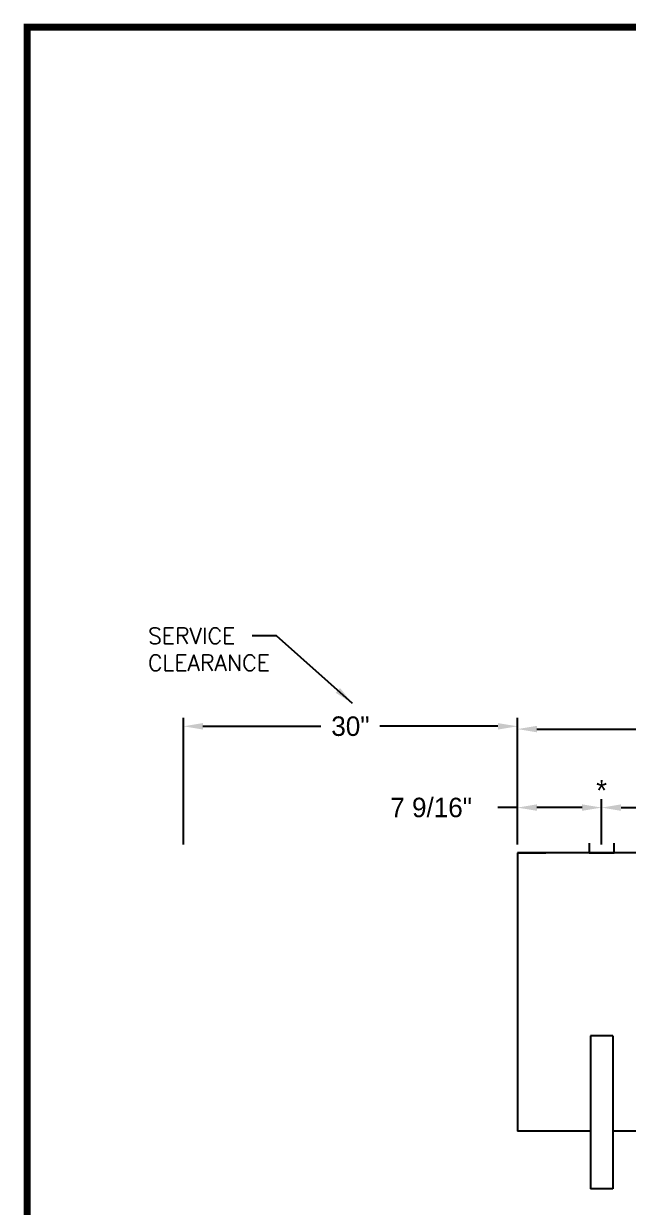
# Model space of a CAD drawing. Extents: x -31 to 236, y -16 to 155.
# Drawn here: x -25.5 to 28.8, y 43.8 to 150.1 of the extents above; entities that cross this region are included whole.
import ezdxf
from ezdxf.enums import TextEntityAlignment as Align

# ---------------------------------------------------------------- set-up
doc = ezdxf.new("R2010")
doc.units = 0
doc.header["$MEASUREMENT"] = 0
doc.layers.get('0').update_dxf_attribs({"linetype": 'CONTINUOUS'})
doc.layers.get('DEFPOINTS').update_dxf_attribs({"linetype": 'CONTINUOUS'})
doc.layers.add('0_UNIT', color=7, linetype='CONTINUOUS')
doc.styles.add('SIMPLEX', font='SIMPLEX')
doc.dimstyles.get("Standard").update_dxf_attribs({"dimtxt": 1.75, "dimasz": 1.75, "dimexe": 0.75, "dimexo": 0.75, "dimgap": 0.75, "dimtad": 0, "dimtih": 1, "dimtoh": 1, "dimdec": 4, "dimzin": 0, "dimdsep": 46, "dimtxsty": 'STANDARD', "dimcen": 0.09, "dimadec": 0, "dimazin": 0, "dimtfac": 1, "dimtdec": 4, "dimtofl": 0, "dimtmove": 0, "dimatfit": 3, "dimfxl": 1, "dimtolj": 1, "dimtzin": 0, "dimarcsym": 0})

# ---------------------------------------------------------------- blocks, each defined once
blk = doc.blocks.new('*D19')
at = {"layer": '0_UNIT', "color": 0, "lineweight": -2}
for p, q in [((18.8, 76.43), (18.8, 87.54)), ((124.99, 76.43), (124.99, 87.54)), ((20.55, 86.79), (64.58, 86.79)), ((123.24, 86.79), (79.2, 86.79))]:
    blk.add_line(p, q, dxfattribs=at)
at = {"layer": '0_UNIT', "color": 0}
for points in [[(20.55, 87.08), (20.55, 86.5), (18.8, 86.79)], [(123.24, 87.08), (123.24, 86.5), (124.99, 86.79)]]:
    blk.add_solid(points, dxfattribs=at)
at = {"layer": 'DEFPOINTS', "color": 0}
for p in [(124.99, 86.79), (18.8, 75.68), (124.99, 75.68)]:
    blk.add_point(p, dxfattribs=at)
at = {"layer": '0_UNIT', "color": 0, "insert": (71.89, 86.79), "char_height": 1.75, "attachment_point": 5}
blk.add_mtext('\\A1;106 3/16"', dxfattribs=at)
blk = doc.blocks.new('*D20')
at = {"layer": '0_UNIT', "color": 0, "lineweight": -2}
for p, q in [((18.8, 79.74), (17.05, 79.74)), ((18.8, 76.43), (18.8, 80.49)), ((24.61, 79.74), (20.55, 79.74)), ((26.36, 76.43), (26.36, 80.49))]:
    blk.add_line(p, q, dxfattribs=at)
at = {"layer": '0_UNIT', "color": 0}
for points in [[(20.55, 80.03), (20.55, 79.45), (18.8, 79.74)], [(24.61, 80.03), (24.61, 79.45), (26.36, 79.74)]]:
    blk.add_solid(points, dxfattribs=at)
at = {"layer": 'DEFPOINTS', "color": 0}
for p in [(18.8, 79.74), (18.8, 75.68), (26.36, 75.68)]:
    blk.add_point(p, dxfattribs=at)
at = {"layer": '0_UNIT', "color": 0, "insert": (11.05, 79.74), "char_height": 1.75, "attachment_point": 5}
blk.add_mtext('\\A1;7 9/16"', dxfattribs=at)
blk = doc.blocks.new('*D22')
at = {"layer": '0_UNIT', "color": 0, "lineweight": -2}
for p, q in [((-11.2, 76.43), (-11.2, 87.79)), ((18.8, 76.43), (18.8, 87.79)), ((-9.45, 87.04), (1.15, 87.04)), ((17.05, 87.04), (6.44, 87.04))]:
    blk.add_line(p, q, dxfattribs=at)
at = {"layer": '0_UNIT', "color": 0}
for points in [[(-9.45, 87.33), (-9.45, 86.75), (-11.2, 87.04)], [(17.05, 87.33), (17.05, 86.75), (18.8, 87.04)]]:
    blk.add_solid(points, dxfattribs=at)
at = {"layer": 'DEFPOINTS', "color": 0}
for p in [(18.8, 87.04), (-11.2, 75.68), (18.8, 75.68)]:
    blk.add_point(p, dxfattribs=at)
at = {"layer": '0_UNIT', "color": 0, "insert": (3.8, 87.04), "char_height": 1.75, "attachment_point": 5}
blk.add_mtext('\\A1;30"', dxfattribs=at)
blk = doc.blocks.new('*D24')
at = {"layer": '0_UNIT', "color": 0, "lineweight": -2}
for p, q in [((26.36, 76.43), (26.36, 80.49)), ((28.11, 79.74), (35.75, 79.74)), ((55.1, 79.74), (47.46, 79.74)), ((56.85, 76.43), (56.85, 80.49))]:
    blk.add_line(p, q, dxfattribs=at)
at = {"layer": '0_UNIT', "color": 0}
for points in [[(28.11, 80.03), (28.11, 79.45), (26.36, 79.74)], [(55.1, 80.03), (55.1, 79.45), (56.85, 79.74)]]:
    blk.add_solid(points, dxfattribs=at)
at = {"layer": 'DEFPOINTS', "color": 0}
for p in [(56.85, 79.74), (26.36, 75.68), (56.85, 75.68)]:
    blk.add_point(p, dxfattribs=at)
at = {"layer": '0_UNIT', "color": 0, "insert": (41.6, 79.74), "char_height": 1.75, "attachment_point": 5}
blk.add_mtext('\\A1;30 1/2"', dxfattribs=at)

msp = doc.modelspace()

# ---------------------------------------------------------------- linework, layer by layer
at = {"const_width": 0.63999}
msp.add_lwpolyline([(-25.22973, -10.18064), (230.76771, -10.18064), (230.76771, 149.81776), (-25.22973, 149.81776), (-25.22973, -10.18064)], dxfattribs=at)
at = {"layer": '0_UNIT'}
for p, q in [((25.23568, 76.55329), (25.23568, 75.67829)), ((27.48568, 75.67829), (27.48568, 76.55329)), ((124.98568, 75.67829), (18.79818, 75.67829)), ((18.79818, 75.67829), (18.79818, 50.67829)), ((18.79818, 75.67829), (21.36068, 75.67829)), ((18.79818, 75.67829), (18.79818, 54.75641)), ((25.23568, 75.67829), (27.48568, 75.67829)), ((25.36068, 59.25129), (25.36068, 45.50129)), ((27.36068, 59.25129), (25.36068, 59.25129)), ((27.36068, 59.25129), (27.36068, 45.50129)), ((25.36068, 50.67829), (18.79818, 50.67829)), ((116.42318, 50.67829), (27.36068, 50.67829)), ((27.36068, 45.50129), (25.36068, 45.50129))]:
    msp.add_line(p, q, dxfattribs=at)

# ---------------------------------------------------------------- texts
msp.add_text('*', height=1.87063, dxfattribs=at).set_placement((26.36334, 80.35596), align=Align.CENTER)
at = {"layer": '0_UNIT', "insert": (-14.38486, 95.88774), "char_height": 1.4525, "width": 4.6701003, "attachment_point": 1, "style": 'SIMPLEX'}
msp.add_mtext('SERVICE CLEARANCE', dxfattribs=at)

# ---------------------------------------------------------------- dimensions: what is measured, and where the dimension line sits
at = {"layer": '0_UNIT'}
for base, p1, p2, override, picture, middle in [((124.98568, 86.79159), (18.79818, 75.67829), (124.98568, 75.67829), {"dimlunit": 5, "dimpost": '"', "dimfrac": 2}, '*D19', (71.89193, 86.79159)), ((18.79818, 87.04159), (-11.20182, 75.67829), (18.79818, 75.67829), {"dimlunit": 5, "dimpost": '"'}, '*D22', (3.79818, 87.04159)), ((56.84505, 79.74118), (26.36068, 75.67829), (56.84505, 75.67829), {"dimlunit": 5, "dimpost": '"', "dimfrac": 2}, '*D24', (41.60286, 79.74118))]:
    dim = msp.add_linear_dim(base=base, p1=p1, p2=p2, dimstyle='STANDARD', override=override, dxfattribs=at)
    dim.commit()
    dim.dimension.update_dxf_attribs({"geometry": picture, "text_midpoint": middle})
dim = msp.add_linear_dim(base=(18.79818, 79.74118), p1=(26.36068, 75.67829), p2=(18.79818, 75.67829), dimstyle='STANDARD', override={"dimlunit": 5, "dimpost": '"', "dimfrac": 2}, dxfattribs=at)
dim.commit()
dim.dimension.update_dxf_attribs({"geometry": '*D20', "text_midpoint": (11.04818, 79.74118), "dimtype": 160})

# ---------------------------------------------------------------- leaders
msp.add_leader([(3.98341, 89.10018), (-2.84458, 95.16307), (-5.03628, 95.16307)], dimstyle='STANDARD', override={"dimgap": 0.09, "dimtad": 0}, dxfattribs=at)

doc.saveas('drawing.dxf')
